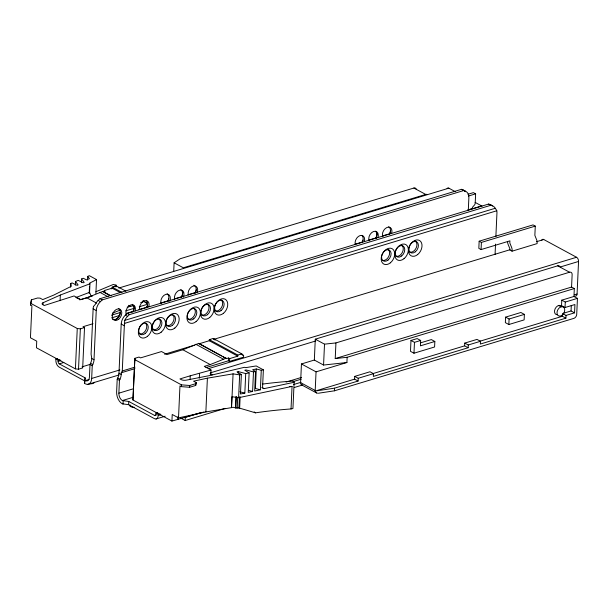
<?xml version="1.0" encoding="UTF-8"?>
<svg xmlns="http://www.w3.org/2000/svg" width="609" height="609" viewBox="0 0 609 609"><rect width="100%" height="100%" fill="white"/><g stroke="black" fill="none" stroke-linecap="round" stroke-linejoin="round"><path stroke-width="0.91" d="M143.024 300.443L146.472 303.016L146.449 304.591L139.278 306.761M209.313 339.655L237.83 355.077L237.784 356.151L209.268 340.728L209.313 339.655L213.279 338.452L241.796 353.882L243.615 355.565L243.592 357.148L229.479 361.419L228.36 360.81L205.979 367.585M93.01 323.699L82.991 326.728L84.522 327.558L82.687 367.935L78.515 369.199L75.425 368.871L36.441 347.777L36.746 341.177L30.45 337.774L31.904 305.794L30.519 305.048L31.409 299.856L37.484 298.014L40.049 298.121L42.759 299.59L53.798 295.068L71.245 286.321L70.743 283.489L72.09 282.926L77.107 285.362L78.104 284.943L75.508 281.495L78.188 280.376L83.205 282.804L84.202 282.393L81.606 278.945L83.22 278.267L86.569 279.889L89.432 278.694L87.704 276.395L89.356 275.694L96.526 279.577L95.887 293.462M31.409 299.856L30.519 305.048M42.95 304.622L43.033 302.749L60.329 295.038L89.949 283.786L89.675 283.086A228.124 94.243 2.6 0 0 96.526 279.577M57.733 358.473L55.914 359.021L55.861 360.185A5.504 3.258 73.2 0 0 59.126 367.082L84.971 381.067L84.522 383.381L85.29 383.799A9.44 5.58 73.2 0 0 91.67 378.455L119.866 369.922M60.078 300.671L60.329 295.038M85.047 379.46L85.115 377.846L59.271 363.862A1.964 1.165 73.2 0 1 58.106 361.403L58.16 360.239L55.914 359.021M70.575 287.143L70.743 283.489M75.341 285.21L75.508 281.495M75.425 368.871L77.259 328.502L30.602 303.259M81.439 282.66L81.606 278.945M78.515 369.199L80.35 328.822L84.522 327.558M87.529 280.11L87.704 276.395M84.522 383.381L85.115 377.846M89.211 293.401L89.508 286.839M91.068 296.134L89.569 292.335L89.949 283.786M93.489 306.472A9.835 6.806 -61.6 0 0 93.131 308.854L91.076 354.103L91.769 358.526A9.835 6.806 -61.6 0 1 90.551 363.307L90.003 364.479L89.424 377.237A5.9 3.487 73.2 0 1 85.435 380.579L84.666 380.161M91.67 378.455L92.248 365.697L92.796 364.525A9.835 6.806 -61.6 0 0 94.014 359.744L96.252 310.544A9.835 6.806 -61.6 0 1 100.394 301.653L102.213 299.917L463.723 190.541L465.428 191.203A9.835 6.806 -61.6 0 1 468.869 197.803L468.313 210.105M120.27 292.579L112.125 288.179L112.17 287.105L116.136 285.903L125.911 291.193M115.961 286.976L116.045 285.103L113.297 284.464L95.902 291.741M495.878 236.558L496.944 212.99A9.835 6.806 -61.6 0 0 496.792 210.76A12.18 9.813 76.1 0 0 495.224 208.278A9.835 6.806 -61.6 0 0 492.628 205.918L488.677 204.038L127.167 313.422L125.355 315.15A9.835 6.806 -61.6 0 0 121.206 324.049L118.976 373.241A9.835 6.806 -61.6 0 1 117.75 378.022L117.202 379.201L116.623 391.952A9.44 5.58 73.2 0 0 122.226 403.782L128.613 404.68L154.458 418.657A5.504 3.258 73.2 0 0 158.18 415.544L160.905 414.714M156.422 414.889L154.61 415.437L128.758 401.46L122.371 400.562A5.9 3.487 73.2 0 1 118.869 393.17L119.448 380.412L119.996 379.24A9.835 6.806 -61.6 0 0 121.221 374.459L121.298 372.761L122.272 370.98L124.327 325.731A9.835 6.806 -61.6 0 1 124.685 323.349A12.18 9.813 76.1 0 1 124.716 320.38A9.835 6.806 -61.6 0 1 127.601 316.368L129.412 314.632L490.923 205.256L492.628 205.918M122.995 404.201L123.14 400.981M128.613 404.68L128.758 401.46M203.992 411.989L171.921 421.07L132.937 399.984L134.871 358.32L139.042 357.057L140.58 357.886L161.522 351.545L167.041 354.537L182.829 349.756L198.869 343.347L226.51 358.617L228.565 357.993L229.684 358.602L237.784 356.151M134.871 358.32L132.937 399.984M157.807 412.613L155.988 413.161L155.934 414.326A1.964 1.165 73.2 0 1 154.61 415.437M158.18 415.544L158.233 414.379L155.988 413.161M173.717 271.34L174.105 262.799L180.272 258.711L413.876 188.029A3.54 2.451 -61.6 0 1 416.229 189.049M171.921 421.07L172.225 414.47L178.513 417.873L205.865 411.935L231.542 407.634L233.072 373.865L239.642 374.862L241.362 374.497L240.471 394.015L244.833 393.094L245.716 373.576L249.134 372.853L248.244 392.371L252.606 391.45L253.489 371.932L255.552 371.49L254.669 391.016L260.378 389.806L261.261 370.287L263.377 369.838L262.57 387.195A1.979 1.522 -54.1 0 0 264.192 388.618L294.132 382.285L292.937 408.54L291.026 408.951A224.439 92.713 2.6 0 0 255.453 412.841A269.848 47.746 23.4 0 0 239.634 408.175A5.854 1.035 23.4 0 0 238.918 407.984L236.475 408.091L233.034 407.246L231.466 407.619L231.96 396.71L238.606 397.715L292.046 386.403L291.026 408.951M177.995 419.236L178.125 416.404M178.102 419.296L178.193 417.409M178.513 417.873L179.967 385.893L181.345 386.639L189.643 387.286L195.717 385.451L196.265 382.635L193.555 381.173L207.395 378.166L233.072 373.865M181.345 386.639L181.429 384.85L134.772 359.607M225.178 408.418L185.189 420.514L185.342 417.294L200.787 412.62M189.643 387.286L189.726 385.497L195.801 383.662L196.265 382.635M190.069 379.567L190.236 375.806L211.034 370.044L210.836 374.489L211.879 374.893M195.717 385.451L195.801 383.662M199.326 378.212L199.539 373.523M205.865 411.935L207.395 378.166M235.417 407.863L235.927 396.672M235.866 407.977L236.383 396.573M238.195 373.454L238.279 371.589L245.716 373.576M237.221 407.984L237.708 397.251M238.606 397.715L239.642 374.862M238.918 407.984L239.421 396.916M239.634 408.175L240.144 396.832M261.261 370.287L256.298 368.963L255.415 388.481L260.378 389.806M302.353 385.101A3.54 2.451 -61.6 0 1 300.602 382.612L301.447 363.954L314.343 360.048L323.562 365.042L346.909 362.515L347.145 357.285L574.317 288.552L573.952 296.469L577.446 298.364L576.723 314.328A3.54 2.451 -61.6 0 1 573.845 318.378L334.41 390.818L318.393 393.231M314.343 360.048L315.287 339.175L557.692 265.828A3.54 2.451 -61.6 0 1 559.846 266.483M317.517 393.247L315.949 392.523L315.218 391.062A3.54 2.451 -61.6 0 1 315.203 390.506L316.048 371.848L301.447 363.954M323.562 365.042L324.513 344.161L315.287 339.175M347.145 357.285L335.224 358.579L335.94 342.92L569.552 272.238A3.54 2.451 -61.6 0 1 572.133 274.636L571.569 287.067L574.317 288.552M334.41 390.818L334.531 388.161L358.092 381.036L358.214 378.28L354.72 376.392L354.598 379.148L358.092 381.036M354.72 376.392L369.975 371.772L373.469 373.667L373.34 376.423L468.138 347.739L468.268 344.983L464.774 343.095L464.644 345.851L468.138 347.739M434.841 341.474L420.416 345.836L420.659 340.469L417.165 338.581L410.976 340.454L410.481 351.332L413.975 353.22L434.59 346.985L434.841 341.474L431.347 339.586L420.53 342.859M413.975 353.22L414.47 342.342L410.976 340.454M467.994 194.263L473.383 192.634L475.629 193.852L475.226 202.797A4.522 2.672 73.2 0 1 474.457 205.05L472.546 207.182A0.982 0.579 73.2 0 0 472.386 207.677L472.34 208.567L467.872 209.922M479.154 241.202L478.826 248.365L481.072 249.576L509.908 240.852L509.832 242.641A0.982 0.579 73.2 0 0 509.946 243.288L511.568 247.323A4.522 2.672 73.2 0 1 512.1 250.284L512.062 251.182L537.108 243.6L537.146 242.709A4.522 2.672 73.2 0 0 536.613 239.748L534.991 235.706A0.982 0.579 73.2 0 1 534.869 235.066L535.281 226.122L533.035 224.904L479.154 241.202L481.399 242.42L535.281 226.122M481.072 249.576L481.399 242.42M464.774 343.095L476.992 339.396L480.486 341.284L480.356 344.039L565.906 318.157L566.035 315.416L563.234 313.909M495.064 254.463L495.536 244.095M505.592 317.122L505.348 322.633L508.842 324.521L524.136 319.892L524.387 314.381L520.893 312.493L505.592 317.122L509.086 319.009L524.387 314.381M508.842 324.521L509.086 319.009M573.952 296.469L561.78 300.153L561.536 305.627L565.03 307.522L574.926 304.523L574.546 312.843L566.035 315.416M565.906 318.157L562.411 316.269L562.541 313.528M565.03 307.522L565.274 302.041L561.78 300.153M574.546 312.843L571.052 310.955L571.303 305.406M575.147 296.058A3.342 1.979 73.2 0 0 577.073 294.018L578.55 261.459A3.342 1.979 73.2 0 0 576.563 257.272L543.746 239.512L536.476 241.712M228.36 360.81L228.565 357.993M229.479 361.419L229.684 358.602M93.489 306.472A12.18 4.925 -35.8 0 1 95.27 304.447A9.835 6.806 -61.6 0 1 98.148 300.435L99.967 298.699L461.477 189.323L465.428 191.203M43.033 302.749A3.936 1.621 2.6 0 0 42.988 304.835L44.236 305.512L74.085 295.951L80.852 299.613L86.805 297.816L102.845 291.399L111.15 295.89M120.27 310.065L112.444 313.163M211.034 370.044L204.266 366.382L210.219 364.578L226.266 358.161M75.813 297.557L89.569 292.335M112.125 288.179L104.032 290.622L105.151 291.231L103.096 291.856L102.845 291.399M427.312 194.568A3.54 2.451 -61.6 0 0 425.729 194.438L183.324 267.785L174.105 262.799M79.703 299.872L92.431 296.02M118.801 288.042L448.848 188.173L455.41 191.728M468.45 196.022L475.629 193.852M140.687 302.528L144.653 301.326M127.212 307.134L133.866 305.649M111.493 315.173L120.453 312.463M125.835 310.834L133.896 308.39M111.607 317.898L119.79 315.424M126.162 313.498L133.432 311.298M138.89 309.646L147.073 307.172M160.707 303.038L167.985 300.838M174.349 298.912L182.533 296.438M187.983 294.786L196.167 292.312M354.377 244.445L362.561 241.971M368.925 240.045L377.108 237.571M382.559 235.919L389.836 233.719M468.032 210.059L481.666 205.933A3.342 1.979 73.2 0 1 482.001 206.147M124.723 320.38L495.216 208.278M124.685 323.349L496.792 210.76M58.16 360.239L59.979 359.683M58.106 361.403L60.831 360.574M59.271 363.862L63.816 362.492M82.063 366.831L90.261 364.349M164.597 354.232L194.606 345.158M198.869 343.347L199.113 343.796L210.059 340.477M213.698 339.38L510.106 249.698M85.435 380.579L89.074 379.476M122.272 370.98L134.992 367.128M121.298 372.761L134.924 368.635M88.054 384.332L118.976 374.977M237.83 355.077L241.796 353.882M118.869 393.17L133.424 388.763M208.331 368.689L576.563 257.272M190.236 375.806L179.937 378.927L181.185 379.597A3.936 1.621 2.6 0 0 186.156 380.168L209.313 375.639L244.361 367.318L245.945 367.623A228.124 94.243 2.6 0 1 256.214 365.963L263.377 369.838M210.615 372.784L315.721 340.979M560.364 266.963L578.55 261.459M122.371 400.562L133.287 397.258M335.224 358.579L571.569 287.067M158.233 414.379L160.053 413.823M156.071 418.969L165.161 416.221M316.048 371.848L346.909 362.515M414.47 342.342L420.659 340.469M286.116 382.056L301.577 377.374M574.34 294.847L577.073 294.018M293.02 381.66L301.204 379.186M565.274 302.041L577.446 298.364M293.485 384.576L300.755 382.376M294.246 387.522L302.429 385.04M563.386 313.27L571.052 310.955M354.598 379.148L315.218 391.062L334.531 388.161M372.556 373.713L464.644 345.851M479.595 341.322L562.411 316.269M358.214 378.28L373.469 373.667M468.268 344.983L480.486 341.284M238.279 371.589L237.008 371.863L241.362 374.497M256.298 368.963L252.651 369.732L255.552 371.49M324.513 344.161L335.94 342.92M181.429 384.85L189.726 385.497M77.259 328.502L80.35 328.822M253.489 371.932L246.051 369.945L244.78 370.219L249.134 372.853M248.472 390.346L252.606 391.45M239.87 391.77L244.833 393.094M210.006 373.789L212.503 374.763M76.627 297.923L79.878 299.384M301.615 384.873L316.665 393.011M461.477 189.323L463.723 190.541M488.677 204.038L490.923 205.256M475.104 202.378L481.666 205.933M413.876 188.029L425.729 194.438M557.692 265.828L569.552 272.238M512.062 251.182L509.817 249.964L509.855 249.073A0.982 0.579 73.2 0 0 509.741 248.426L508.119 244.392A4.522 2.672 73.2 0 1 507.586 241.423M558.575 305.49L561.072 306.845M300.602 382.612L315.203 390.506M144.843 302.133L146.472 303.016M241.172 354.248L243.615 355.565M112.17 287.105L121.952 292.389M128.583 305.322L130.242 306.22M103.926 292.305L109.734 295.449M199.113 343.796L221.531 355.922M223.191 356.821L226.51 358.617M99.815 292.312L108.12 296.804M195.839 344.26L223.237 359.082M99.967 298.699L102.213 299.917M127.167 313.422L129.412 314.632M261.855 387.362L264.192 388.626M98.148 300.435L100.394 301.653M125.355 315.15L127.601 316.368M86.805 297.816L96.762 303.206M182.829 349.756L210.219 364.578M93.131 308.854L96.252 310.544M121.206 324.049L124.327 325.731M91.769 358.526L94.014 359.744M118.976 373.241L121.221 374.459M90.551 363.307L92.796 364.525M117.75 378.022L119.996 379.24M90.003 364.479L92.248 365.697M117.202 379.201L119.448 380.412M180.515 417.987L185.189 420.514M254.181 411.912L255.453 412.841M213.279 338.452L215.106 340.142M294.132 382.285L293.386 381.036A228.124 94.243 2.6 0 0 262.471 384.096M118.542 308.451A6.197 4.293 -61.6 0 1 119.242 316.002A6.197 4.293 -61.6 0 1 112.505 319.268M94.189 382.254A3.936 1.621 2.6 0 1 89.279 383.739M126.307 314.389A6.197 4.293 -61.6 0 1 130.562 305.033A6.197 4.293 -61.6 0 1 135.145 310.902M139.712 309.524A6.197 4.293 -61.6 0 1 144.592 300.77A6.197 4.293 -61.6 0 1 148.809 306.769M161.21 303.822A6.197 4.293 -61.6 0 1 165.846 294.337A6.197 4.293 -61.6 0 1 169.736 301.242M174.623 298.958A6.197 4.293 -61.6 0 1 179.876 290.112A6.197 4.293 -61.6 0 1 183.393 297.108M188.28 294.825A6.197 4.293 -61.6 0 1 193.167 286.07A6.197 4.293 -61.6 0 1 197.377 292.076M355.245 244.308A6.197 4.293 -61.6 0 1 360.125 235.554A6.197 4.293 -61.6 0 1 364.334 241.56M369.153 240.905A6.197 4.293 -61.6 0 1 373.408 231.557A6.197 4.293 -61.6 0 1 377.999 237.426M382.81 236.772A6.197 4.293 -61.6 0 1 387.065 227.423A6.197 4.293 -61.6 0 1 391.656 233.293M180.766 289.625A6.197 4.293 -61.6 0 1 181.467 297.177M361.929 235.378A6.197 4.293 -61.6 0 1 362.089 242.527M182.883 292.114A8.754 6.06 -61.6 0 1 181.383 297.184M375.593 231.245A6.197 4.293 -61.6 0 1 375.745 238.393M377.161 233.331A8.754 6.06 -61.6 0 1 375.662 238.401M363.063 240.022A8.754 6.06 -61.6 0 1 361.997 242.534M388.709 226.708A6.197 4.293 -61.6 0 1 389.41 234.259M390.681 230.468A8.754 6.06 -61.6 0 1 389.318 234.267M193.807 285.218A6.197 4.293 -61.6 0 1 195.131 293.043M196.403 289.252A8.754 6.06 -61.6 0 1 195.04 293.051M463.183 189.985A9.835 6.806 -61.6 0 1 465.375 191.713M168.784 298.806A8.754 6.06 -61.6 0 1 167.719 301.31M147.53 305.231A8.754 6.06 -61.6 0 1 146.472 307.743M134.315 306.807A8.754 6.06 -61.6 0 1 132.808 311.877M120.209 313.498A8.754 6.06 -61.6 0 1 115.641 319.923M132.199 304.317A6.197 4.293 -61.6 0 1 132.899 311.869M167.11 293.759A6.197 4.293 -61.6 0 1 167.81 301.31M146.404 300.587A6.197 4.293 -61.6 0 1 146.556 307.735M116.045 285.103A228.124 94.243 2.6 0 1 113.35 287.281M112.65 287.821A228.124 94.243 2.6 0 1 111.226 288.887M447.075 188.501A3.342 1.979 73.2 0 1 448.848 188.173M541.782 240.152A3.342 1.979 73.2 0 1 543.746 239.512M289.351 386.608A224.439 92.713 2.6 0 1 292.046 386.403M134.543 407.314A3.936 1.621 2.6 0 1 130.661 406.614A3.936 1.621 2.6 0 1 130.098 404.909M145.536 323.166A6.197 4.293 -61.6 0 1 145.178 331.136A6.197 4.293 -61.6 0 1 138.418 333.176M490.382 204.708A9.835 6.806 -61.6 0 1 491.615 205.416M158.652 318.629A6.197 4.293 -61.6 0 1 159.352 326.18A6.197 4.293 -61.6 0 1 152.615 329.446M172.317 314.495A6.197 4.293 -61.6 0 1 173.017 322.047A6.197 4.293 -61.6 0 1 166.28 325.313M194.111 308.466A6.197 4.293 -61.6 0 1 194.263 315.622A6.197 4.293 -61.6 0 1 188.151 319.154M207.768 304.333A6.197 4.293 -61.6 0 1 207.677 311.907A6.197 4.293 -61.6 0 1 201.191 314.754M220.884 299.803A6.197 4.293 -61.6 0 1 221.585 307.355A6.197 4.293 -61.6 0 1 214.848 310.62M387.842 249.287A6.197 4.293 -61.6 0 1 388.77 256.404A6.197 4.293 -61.6 0 1 382.429 260.37M401.498 245.153A6.197 4.293 -61.6 0 1 402.427 252.271A6.197 4.293 -61.6 0 1 396.086 256.237M414.546 240.753A6.197 4.293 -61.6 0 1 416.29 247.696A6.197 4.293 -61.6 0 1 409.743 252.103M557.562 314.739A5.017 3.471 -61.6 0 1 555.18 308.672A5.017 3.471 -61.6 0 1 561.62 306.426M118.732 319.23A6.197 4.293 -61.6 0 0 120.034 309.258A6.197 4.293 -61.6 0 0 112.292 315.523A6.197 4.293 -61.6 0 0 118.732 319.23M145.186 333.542A6.197 4.293 -61.6 0 0 146.487 323.569A6.197 4.293 -61.6 0 0 138.745 329.834A6.197 4.293 -61.6 0 0 145.186 333.542M415.353 251.799A6.197 4.293 -61.6 0 0 416.663 241.826A6.197 4.293 -61.6 0 0 408.913 248.084A6.197 4.293 -61.6 0 0 415.353 251.799M417.683 254.554A8.754 6.06 -61.6 0 0 419.525 240.471A8.754 6.06 -61.6 0 0 408.586 249.317A8.754 6.06 -61.6 0 0 417.683 254.554M388.032 260.066A6.197 4.293 -61.6 0 0 389.341 250.093A6.197 4.293 -61.6 0 0 381.592 256.351A6.197 4.293 -61.6 0 0 388.032 260.066M401.696 255.932A6.197 4.293 -61.6 0 0 402.998 245.96A6.197 4.293 -61.6 0 0 395.256 252.217A6.197 4.293 -61.6 0 0 401.696 255.932M390.361 262.822A8.754 6.06 -61.6 0 0 392.204 248.738A8.754 6.06 -61.6 0 0 381.264 257.584A8.754 6.06 -61.6 0 0 390.361 262.822M404.018 258.688A8.754 6.06 -61.6 0 0 405.868 244.605A8.754 6.06 -61.6 0 0 394.921 253.451A8.754 6.06 -61.6 0 0 404.018 258.688M207.418 314.716A6.197 4.293 -61.6 0 0 208.72 304.744A6.197 4.293 -61.6 0 0 200.978 311.001A6.197 4.293 -61.6 0 0 207.418 314.716M209.74 317.472A8.754 6.06 -61.6 0 0 211.589 303.389A8.754 6.06 -61.6 0 0 200.643 312.234A8.754 6.06 -61.6 0 0 209.74 317.472M221.075 310.582A6.197 4.293 -61.6 0 0 222.384 300.61A6.197 4.293 -61.6 0 0 214.634 306.867A6.197 4.293 -61.6 0 0 221.075 310.582M223.404 313.338A8.754 6.06 -61.6 0 0 225.246 299.255A8.754 6.06 -61.6 0 0 214.307 308.101A8.754 6.06 -61.6 0 0 223.404 313.338M172.507 325.275A6.197 4.293 -61.6 0 0 173.809 315.31A6.197 4.293 -61.6 0 0 166.067 321.567A6.197 4.293 -61.6 0 0 172.507 325.275M147.515 336.305A8.754 6.06 -61.6 0 0 149.357 322.214A8.754 6.06 -61.6 0 0 138.418 331.06A8.754 6.06 -61.6 0 0 147.515 336.305M158.842 329.408A6.197 4.293 -61.6 0 0 160.152 319.436A6.197 4.293 -61.6 0 0 152.402 325.701A6.197 4.293 -61.6 0 0 158.842 329.408M161.172 332.171A8.754 6.06 -61.6 0 0 163.022 318.081A8.754 6.06 -61.6 0 0 152.075 326.926A8.754 6.06 -61.6 0 0 161.172 332.171M174.836 328.038A8.754 6.06 -61.6 0 0 176.679 313.955A8.754 6.06 -61.6 0 0 165.739 322.793A8.754 6.06 -61.6 0 0 174.836 328.038M193.753 318.85A6.197 4.293 -61.6 0 0 195.063 308.877A6.197 4.293 -61.6 0 0 187.313 315.135A6.197 4.293 -61.6 0 0 193.753 318.85M196.083 321.605A8.754 6.06 -61.6 0 0 197.925 307.522A8.754 6.06 -61.6 0 0 186.986 316.368A8.754 6.06 -61.6 0 0 196.083 321.605M562.252 315.097A5.017 3.471 -61.6 0 0 563.31 307.027A5.017 3.471 -61.6 0 0 557.037 312.09A5.017 3.471 -61.6 0 0 562.252 315.097"/></g></svg>
